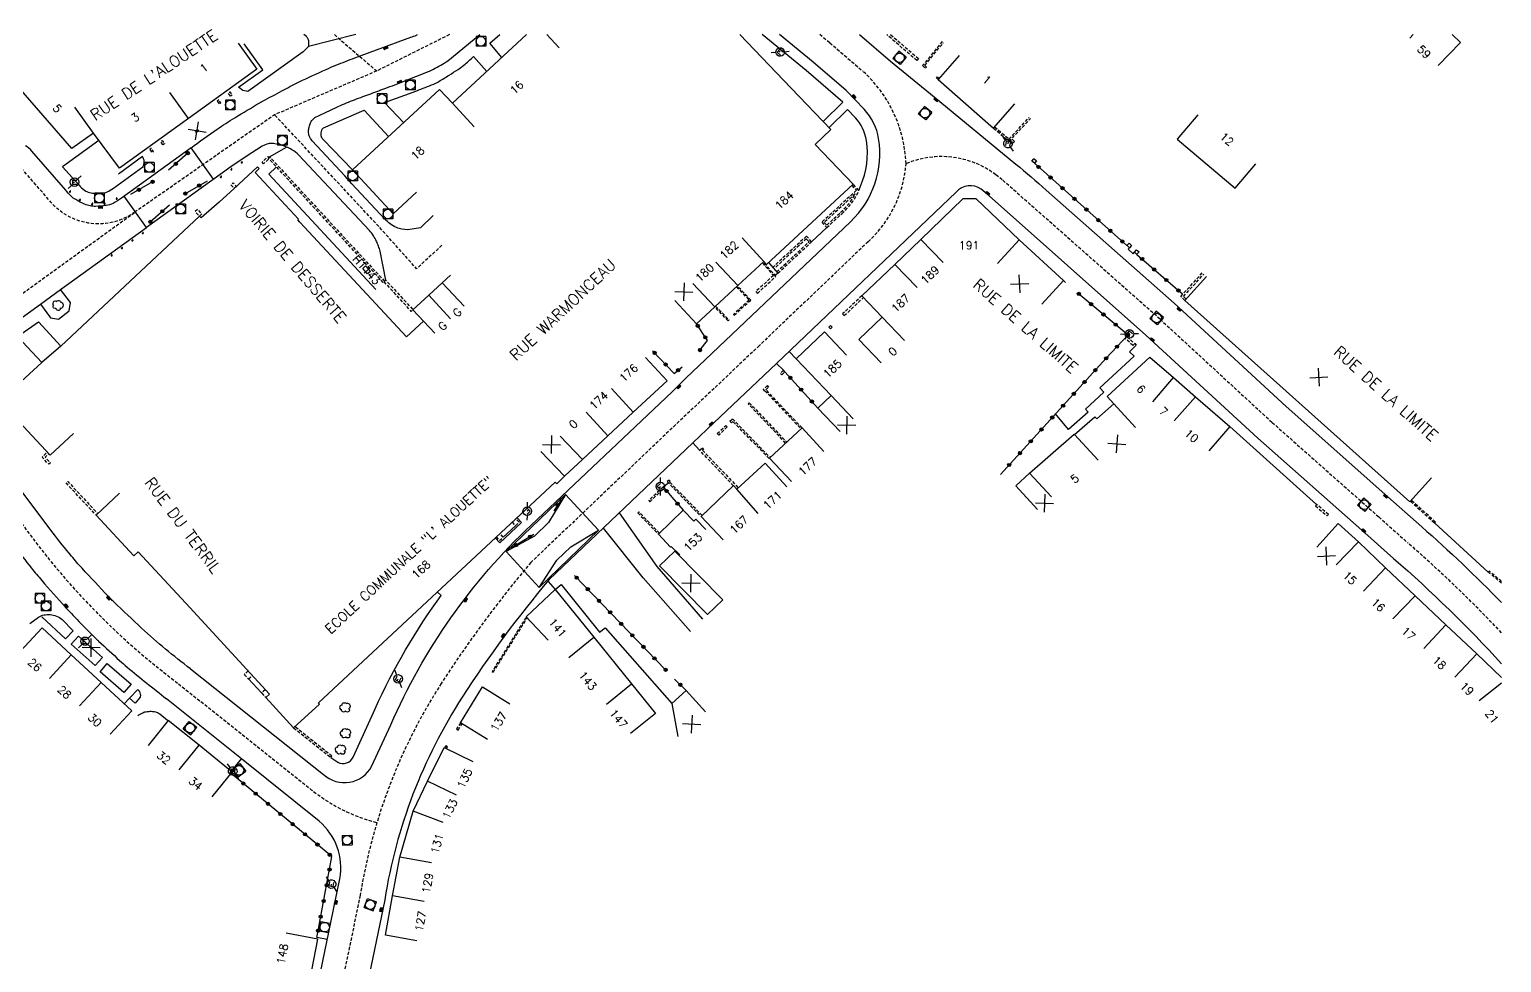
# Model space of a CAD drawing. Header units: millimetres. Extents: x 155999 to 157001, y 123000 to 124001.
# Drawn here: x 156770.1 to 157000, y 123855.2 to 124000.8 of the extents above; entities that cross this region are included whole.
import ezdxf
from ezdxf.enums import TextEntityAlignment as Align

# ---------------------------------------------------------------- set-up
doc = ezdxf.new("R2010")
doc.units = ezdxf.units.MM
doc.linetypes.add('DASHED', pattern=[0.75, 0.5, -0.25])
doc.layers.get('0').update_dxf_attribs({"linetype": 'CONTINUOUS'})
for name, color, linetype in [('W0001', 6, 'DASHED'), ('W0008', 7, 'CONTINUOUS'), ('W0017', 7, 'CONTINUOUS'), ('W0100', 7, 'CONTINUOUS'), ('W0112', 1, 'DASHED'), ('W0300', 7, 'CONTINUOUS'), ('W0322', 7, 'CONTINUOUS'), ('W0334', 7, 'CONTINUOUS'), ('W0400', 7, 'CONTINUOUS'), ('W0420', 7, 'CONTINUOUS'), ('W0471', 7, 'CONTINUOUS'), ('W0984', 7, 'CONTINUOUS'), ('W0989', 7, 'CONTINUOUS'), ('W0991', 7, 'CONTINUOUS'), ('W1102', 7, 'CONTINUOUS')]:
    doc.layers.add(name, color=color, linetype=linetype)
doc.styles.get("Standard").update_dxf_attribs({"font": 'romans.shx', "width": 0.85})

# ---------------------------------------------------------------- blocks, each defined once
blk = doc.blocks.new('t991o')
at = {"color": 0, "linetype": 'Continuous'}
for p, q in [((-1, 1), (1, -1)), ((-1, -1), (1, 1))]:
    blk.add_line(p, q, dxfattribs=at)
blk = doc.blocks.new('T420')
for p, q in [((0.75, 0.75), (-0.75, 0.75)), ((-0.75, 0.75), (-0.75, -0.75)), ((0.75, 0.75), (0.75, -0.75)), ((0.75, -0.75), (-0.75, -0.75))]:
    blk.add_line(p, q)
blk.add_ellipse((0, 0), major_axis=(-0.53, 0.53), ratio=1, start_param=3.926991, end_param=10.210176)
blk = doc.blocks.new('T400')
for p, q in [((-0.15, 0.3), (0.15, 0.3)), ((-0.15, -0.25), (-0.15, 0.3)), ((-0.15, 0.15), (0.15, 0.15)), ((-0.15, 0), (0.15, 0)), ((0.15, 0.3), (0.15, -0.25)), ((-0.15, -0.15), (0.15, -0.15)), ((-0.15, -0.25), (-0.15, -0.3)), ((-0.15, -0.3), (0.15, -0.3)), ((0.15, -0.3), (0.15, -0.25))]:
    blk.add_line(p, q)
blk = doc.blocks.new('T471')
for p, q in [((-0.333334, 0.333334), (-0.333334, -0.333334)), ((-0.333334, 0.333334), (0.333334, 0.333334)), ((-0.333334, 0), (0, 0)), ((0.500001, 0.500001), (1.000002, 1.000002)), ((-0.500001, -0.500001), (-1.000002, -1.000002)), ((-0.333334, -0.333334), (0.333334, -0.333334))]:
    blk.add_line(p, q)
blk.add_ellipse((0, 0), major_axis=(0.471405, 0.471405), ratio=1, start_param=5.4977871438, end_param=11.780972451)
blk = doc.blocks.new('T300')
for p, q in [((-0.8, 0.51), (-0.86, 0.34)), ((-0.86, 0.34), (-0.86, 0.17)), ((-0.86, 0.17), (-0.74, 0.06)), ((-0.69, 0.63), (-0.8, 0.51)), ((-0.8, -0.06), (-0.74, 0.06)), ((-0.74, 0.06), (-0.69, 0.11)), ((-0.57, 0.69), (-0.69, 0.63)), ((-0.46, 0.69), (-0.57, 0.69)), ((-0.29, 0.63), (-0.46, 0.69)), ((-0.29, 0.63), (-0.17, 0.74)), ((-0.23, 0.57), (-0.29, 0.63)), ((-0.17, 0.74), (-0.06, 0.8)), ((-0.06, 0.8), (0.06, 0.8)), ((0.06, 0.8), (0.23, 0.74)), ((0.23, 0.74), (0.34, 0.63)), ((0.34, 0.63), (0.4, 0.51)), ((0.46, 0.46), (0.34, 0.46)), ((0.4, 0.51), (0.4, 0.46)), ((0.57, 0.4), (0.46, 0.46)), ((0.57, 0.4), (0.69, 0.29)), ((0.69, 0.29), (0.74, 0.17)), ((0.74, 0.06), (0.69, -0.17)), ((0.74, 0.17), (0.74, 0.06)), ((-0.8, -0.17), (-0.8, -0.06)), ((-0.8, -0.23), (-0.8, -0.17)), ((-0.74, -0.34), (-0.8, -0.23)), ((-0.69, -0.4), (-0.74, -0.34)), ((-0.51, -0.46), (-0.69, -0.4)), ((-0.4, -0.46), (-0.51, -0.46)), ((-0.4, -0.46), (-0.34, -0.46)), ((-0.34, -0.46), (-0.34, -0.4)), ((-0.34, -0.51), (-0.34, -0.46)), ((-0.29, -0.63), (-0.34, -0.51)), ((-0.17, -0.74), (-0.29, -0.63)), ((-0.06, -0.8), (-0.17, -0.74)), ((0.06, -0.8), (-0.06, -0.8)), ((0.17, -0.74), (0.06, -0.8)), ((0.23, -0.69), (0.17, -0.74)), ((0.29, -0.46), (0.23, -0.46)), ((0.29, -0.63), (0.23, -0.69)), ((0.46, -0.4), (0.29, -0.46)), ((0.34, -0.51), (0.29, -0.63)), ((0.34, -0.51), (0.34, -0.46)), ((0.57, -0.34), (0.46, -0.4)), ((0.63, -0.29), (0.57, -0.34)), ((0.69, -0.17), (0.63, -0.29))]:
    blk.add_line(p, q)
blk = doc.blocks.new('t322o')
at = {"color": 0, "linetype": 'Continuous'}
for radius in [0.25, 0.15]:
    blk.add_circle((0, 0), radius, dxfattribs=at)

msp = doc.modelspace()

# ---------------------------------------------------------------- linework, layer by layer
at = {"layer": 'W0001', "flags": 128}
for points in [[(156711.82, 124000, -0.001212), (156712.23, 123999.46), (156734.75, 123969.36), (156751.66, 123946.58), (156770.71, 123921.23, 0.0711), (156793.36, 123898.68)], [(156751.42, 123946.9), (156786.61, 123972.32, -0.388264), (156773.42, 123973.86), (156768.27, 123979.81, 0.260388), (156766.25, 123979.83), (156738.25, 123964.64)], [(156793.36, 123898.68), (156814.11, 123882.13, 0.10639), (156824.35, 123876.99)]]:
    msp.add_lwpolyline(points, format="xyb", dxfattribs=at)
for points in [[(156817.71, 124000), (156824.32, 123994.32)], [(156835.68, 124000), (156835.68, 124000), (156824.32, 123994.32)], [(156895.07, 123998.73), (156893.52, 124000)], [(156824.32, 123994.32), (156808.37, 123987.48), (156786.61, 123972.32)], [(156834.5, 123967.11), (156830.56, 123963.45), (156824.4, 123970.32), (156808.37, 123987.48)]]:
    msp.add_lwpolyline(points, dxfattribs=at)
at = {"layer": 'W0001'}
for points in [[(156895.07, 123998.73), (156900.24, 123994.31, -0.20182), (156906.99, 123979.84, -0.191494), (156901.06, 123967.67), (156884.09, 123951.47), (156874.31, 123942.21), (156871, 123939.09), (156848.41, 123917.61, 0.032342), (156834.41, 123898.71, 0.103722), (156821.74, 123865.66), (156812.89, 123822.98), (156808.26, 123800.88), (156807.68, 123798.06, 0.077133), (156806.86, 123791.43), (156807.65, 123775.66), (156809.35, 123746.22), (156810.42, 123726.96), (156810.55, 123725.09), (156812.71, 123702.53), (156815.74, 123671.52, 0.015748), (156818.01, 123654.67)], [(156946.66, 123955.58), (156922.01, 123977.34), (156921.03, 123978.12, 0.268274), (156906.99, 123979.84, 0.268274)], [(156946.66, 123955.58), (156964.16, 123939.47), (156980.82, 123924.71), (156985.32, 123920.7, -0.023696), (157000, 123906.63, -0.018225)]]:
    msp.add_lwpolyline(points, format="xyb", dxfattribs=at)
at = {"layer": 'W0008', "flags": 128}
for points in [[(156795.3, 123982.29, -0.009883), (156799.38, 123985.22, -0.014974), (156802.16, 123987.02, -0.000478), (156806.05, 123989.37, -0.014131), (156806.18, 123989.44, -0.000109), (156806.33, 123989.52, 0.000095), (156806.51, 123989.61, 0.001723), (156809.53, 123991.22, -0.002096), (156812.02, 123992.54, -0.013193), (156812.22, 123992.64, -0.000655), (156816.41, 123994.56, -0.011526), (156817.96, 123995.23, -0.006118), (156820.93, 123996.38), (156829.65, 123999.58, 0.028449), (156830.52, 123999.92, 0.005776), (156830.69, 124000)], [(156813.66, 123998.13, 0.052528), (156813.73, 123998.46, 0.052528), (156813.74, 123998.8, 0.078221), (156813.62, 123999.29, 0.078221), (156813.35, 123999.72), (156812.94, 124000)], [(156833.14, 123971.75), (156831.14, 123969.86), (156829.18, 123969.5), (156828.27, 123969.61, -0.047627), (156828.27, 123969.61, -0.047627), (156827.39, 123969.89, -0.057863), (156826.42, 123970.45, -0.057863), (156825.61, 123971.21), (156820.45, 123976.71), (156819.32, 123977.95), (156814.25, 123983.41, -0.081688), (156813.8, 123984.18, -0.101524), (156813.67, 123984.89, -0.051525), (156813.76, 123985.57, -0.048687), (156814, 123986.25, -0.110291), (156814.48, 123986.89, -0.088956), (156815.34, 123987.38), (156818.08, 123988.69, -0.004233), (156820.54, 123989.71, -0.008283), (156821.82, 123990.2, -0.000543), (156824.33, 123991.12, 0.00106), (156825.61, 123991.59, 0.004849), (156827.17, 123992.18, 0.001446), (156832.39, 123994.23, 0.031144), (156833.18, 123994.6, 0.010512), (156835.43, 123995.9), (156840.41, 124000)], [(156825.76, 123961.65), (156824.85, 123966.2, 0.024302), (156824.61, 123966.97, 0.024302), (156824.29, 123967.71, 0.03081), (156823.8, 123968.61, 0.03081), (156823.19, 123969.44), (156812.13, 123981.22, 0.041088), (156811.09, 123982.02, 0.056078), (156810.23, 123982.45, 0.027402), (156808.89, 123982.86, 0.040691), (156807.96, 123983.01, 0.08394), (156807.38, 123982.95, 0.049467), (156806.45, 123982.61), (156803.91, 123980.96), (156801.56, 123979.37), (156788.36, 123969.89), (156784.87, 123974.76)], [(156798.84, 123977.42), (156795.34, 123982.3), (156784.48, 123974.49, -0.055391), (156783.14, 123973.65, -0.077002), (156782.06, 123973.32, -0.029279), (156780.41, 123973.18, -0.058479), (156779.58, 123973.26, -0.050014), (156778.71, 123973.53, -0.029121), (156777.31, 123974.24, -0.061154), (156776.6, 123974.77, -0.042069), (156775.75, 123975.74), (156770.48, 123981.83, 0.062542), (156769.48, 123982.65, 0.084012)], [(156795.24, 123901.02, -0.029046), (156787.6, 123907.35, -0.00079), (156783.27, 123911.45, -0.006962), (156782.79, 123911.92, -0.007949), (156782.38, 123912.34, -0.000783), (156778.3, 123916.71, -0.014197), (156776.65, 123918.6, -0.007776), (156773.78, 123922.17), (156759.26, 123941.42, -0.043432), (156758.59, 123942.78, -0.061859), (156758.33, 123943.81, -0.033502), (156758.2, 123946, -0.082932), (156758.36, 123946.88, -0.036185), (156758.62, 123947.49, -0.022007), (156759.17, 123948.43, -0.051502), (156759.67, 123949.05, -0.037907), (156760.48, 123949.75), (156771.79, 123957.93), (156774.96, 123960.23), (156788.36, 123969.89)], [(156767.63, 123920.29, 0.006897), (156770.39, 123916.73, 0.012366), (156772, 123914.81, 0.00054), (156775.71, 123910.61, 0.006056), (156776.05, 123910.24, 0.006476), (156778.42, 123907.75, 0.007538), (156780.52, 123905.67, 0.005656), (156780.89, 123905.33, 0.000641), (156784.17, 123902.31, 0.011468), (156785.36, 123901.27, 0.008645), (156791.49, 123896.34)]]:
    msp.add_lwpolyline(points, format="xyb", dxfattribs=at)
for points in [[(156892.48, 123995.68), (156887.23, 124000)], [(156807.6, 123980.93), (156810.23, 123982.45)], [(156772, 123948.83), (156768.21, 123952.88), (156771.49, 123955.19), (156775.01, 123951.35)]]:
    msp.add_lwpolyline(points, dxfattribs=at)
at = {"layer": 'W0008'}
for points in [[(156899.74, 124000), (156904.59, 123995.87), (156911.37, 123990.28), (156924.14, 123979.79, -0.011624), (156928.88, 123975.73), (156948.87, 123958.07)], [(156795.24, 123901.02), (156816.03, 123884.52, 0.491712), (156823.53, 123885.76), (156826.51, 123892.27, -0.100253), (156848.43, 123923.43), (156870.47, 123944.23), (156872.6, 123946.39), (156898.31, 123970.79, 0.249938), (156902.71, 123983.77, 0.146352), (156900.47, 123988.35), (156897.63, 123991.25), (156892.48, 123995.68)], [(156944.44, 123953.09), (156919.95, 123974.83), (156918.74, 123975.86, 0.383908), (156914.8, 123975.41), (156886.78, 123948.64), (156876.98, 123939.38), (156873.69, 123936.26), (156851.25, 123914.93, 0.032047), (156837.69, 123896.6, 0.103987), (156825.57, 123864.96), (156816.71, 123822.19), (156812.08, 123800.09), (156811.47, 123797.12, 0.078402), (156810.75, 123791.59), (156811.53, 123777.88), (156812.42, 123762.58), (156812.61, 123759.8, 0.35106), (156814.51, 123758.02, 0.04083), (156817.05, 123757.91), (156850.35, 123759.68), (156860.57, 123760.23)], [(156948.87, 123958.07), (156966.38, 123941.95), (156982.25, 123927.85), (156987.53, 123923.16, -0.019648), (157000, 123911.33, -0.012652)], [(156944.44, 123953.09), (156961.95, 123937.02), (156978.63, 123922.24), (156983.14, 123918.23, -0.027867), (157000, 123901.79, -0.018334)], [(156747.41, 123796.24), (156756.39, 123786.3), (156768.98, 123773.28, 0.122135), (156774.11, 123770.23, 0.192658), (156777.96, 123771.26), (156793.01, 123784.58), (156793.68, 123785.31), (156802.27, 123795.25, 0.113173), (156803.42, 123797.54), (156805.12, 123804.88), (156808.32, 123819.02), (156809.12, 123822.57), (156818.55, 123868.24, 0.269201), (156815.33, 123877.21), (156803.22, 123886.93), (156791.49, 123896.34)]]:
    msp.add_lwpolyline(points, format="xyb", dxfattribs=at)
for points in [[(156875.26, 123908.74), (156868.11, 123916.97), (156862.23, 123925.37)], [(156873.35, 123906.85), (156865.95, 123915.18), (156859.72, 123922.98)]]:
    msp.add_lwpolyline(points, dxfattribs=at)
at = {"layer": 'W0017', "flags": 128}
for points in [[(156821.05, 124000), (156813.66, 123998.13), (156812.86, 123997.33), (156804.21, 123991.14), (156803.43, 123991.26), (156802.73, 123991.78), (156806.52, 123994.49), (156803.61, 123998.56)], [(156843.84, 123996.41), (156841.97, 123998.68), (156843.56, 124000)], [(156815.99, 123985.45), (156822.35, 123988.22), (156826.18, 123984.1)], [(156820.53, 123978.89), (156815.97, 123983.63)], [(156808.61, 123979.33), (156807.47, 123978.23), (156824.17, 123960.2)], [(156771.79, 123957.93), (156773.38, 123955.77), (156774.62, 123955.6), (156776.31, 123956.88), (156776.49, 123958.18), (156774.96, 123960.23)]]:
    msp.add_lwpolyline(points, dxfattribs=at)
for points in [[(156828.52, 123986.26), (156825.56, 123989.4), (156830.57, 123991.24, 0.011734), (156833.22, 123992.28, 0.036153), (156834.05, 123992.7, 0.004469), (156835.64, 123993.68, 0.005105), (156837.02, 123994.56, 0.028312), (156837.92, 123995.23, 0.015777), (156839.43, 123996.57), (156841.5, 123994.24)], [(156815.99, 123985.45, 0.092444), (156815.71, 123985.08, 0.092444), (156815.59, 123984.65, 0.113857), (156815.66, 123984.09, 0.113857), (156815.97, 123983.63)], [(156780.94, 123983.47), (156775.27, 123979.36), (156777.83, 123976.5, 0.069424), (156778.69, 123975.7, 0.094023), (156779.48, 123975.35, 0.039705), (156780.39, 123975.21, 0.038163), (156781.34, 123975.22, 0.083144), (156782.2, 123975.44, 0.063304), (156783.2, 123976.03), (156787.78, 123979.36, 0.085308), (156787.97, 123979.78, 0.085308), (156788.01, 123980.23, 0.073307), (156787.92, 123980.61, 0.073307), (156787.73, 123980.95), (156784, 123978.24)], [(156770.16, 123908.06), (156771.5, 123909.09, -0.071709), (156772.37, 123909.41, -0.071709), (156773.3, 123909.47, -0.079824), (156774.31, 123909.23, -0.079824), (156775.2, 123908.69), (156776.91, 123906.92), (156775.72, 123905.7), (156772, 123909.14)], [(156785.74, 123896.44), (156786.99, 123897.79, -0.086565), (156787.26, 123897.46, -0.086565), (156787.39, 123897.05, -0.04983), (156787.41, 123896.81, -0.04983), (156787.37, 123896.57), (156786.62, 123895.63), (156785.74, 123896.44), (156784.9, 123895.54)], [(156787.01, 123893.65, -0.064645), (156787.79, 123894.15, -0.086159), (156788.46, 123894.33, -0.022331), (156789.1, 123894.37, -0.031267), (156789.56, 123894.34, -0.068568), (156789.95, 123894.23, -0.047517), (156790.47, 123893.96), (156791.64, 123893.01)]]:
    msp.add_lwpolyline(points, format="xyb", dxfattribs=at)
for points in [[(156781.48, 123902.75), (156780.35, 123901.5), (156776.6, 123904.87), (156777.73, 123906.12)], [(156784.82, 123897.3), (156781.11, 123900.53), (156782.24, 123901.84), (156785.96, 123898.61)]]:
    msp.add_lwpolyline(points, close=True, dxfattribs=at)
at = {"layer": 'W0100', "flags": 128}
for points in [[(156830.55, 123975.42), (156826.88, 123972.02), (156820.53, 123978.89), (156834.15, 123991.45), (156836.15, 123989.29), (156847.72, 124000)], [(156802.66, 123998.66), (156805.58, 123994.6), (156794.91, 123986.91), (156784.14, 123979.14)], [(156784.13, 123979.13), (156780.1, 123984.62), (156776.72, 123982.21), (156768.43, 123991.74), (156757.3, 123985.69), (156742.49, 123977.66), (156740.1, 123982.06)], [(156831.61, 123955.29), (156828.96, 123952.84), (156824.87, 123957.23), (156812.3, 123970.73), (156811.99, 123971.07), (156812.12, 123971.19), (156805.33, 123978.47), (156805.98, 123979.08), (156805.71, 123979.38), (156802.07, 123975.97), (156799.7, 123973.86), (156796.91, 123971.38), (156796.66, 123971.67), (156775.01, 123951.35), (156772, 123948.83), (156765.47, 123942.81), (156769.8, 123938.17), (156773.31, 123934.35), (156776.99, 123937.74)], [(156833.38, 123953.37), (156829.99, 123957.04), (156832.44, 123959.31), (156834.56, 123961.27), (156835.85, 123962.47)], [(156784.15, 123928.4), (156780.49, 123924.99), (156786.41, 123918.63), (156787.09, 123919.26), (156795.16, 123910.58)], [(156768.66, 123903.71), (156772.05, 123907.39), (156776.61, 123903.18), (156781.3, 123898.87), (156786.08, 123894.45), (156782.68, 123890.78)]]:
    msp.add_lwpolyline(points, dxfattribs=at)
at = {"layer": 'W0100'}
for points in [[(156889.06, 123991.66), (156881.04, 124000)], [(156985.68, 123999.45), (156986.21, 124000)], [(156992.31, 124000), (156993.58, 123998.77), (156990.11, 123995.17)], [(156915.31, 123996.73), (156912.02, 123992.97), (156920.67, 123985.41), (156923.96, 123989.17)], [(156870.87, 123958.52), (156874.27, 123954.85), (156877.13, 123957.51), (156880.7, 123960.82), (156884.79, 123964.57), (156885.19, 123964.14), (156898.71, 123976.66), (156892.78, 123982.87), (156895.23, 123985.21), (156889.06, 123991.66)], [(156952.55, 123987.5), (156949.33, 123983.68), (156958.4, 123976.03), (156961.62, 123979.85)], [(156928.19, 123957.92), (156931.57, 123961.6), (156924.68, 123967.94), (156917.95, 123974.34), (156915.88, 123974.34), (156909.3, 123968.04), (156905.26, 123964.14), (156900.1, 123959.23), (156903.29, 123955.89), (156899.63, 123952.41), (156903.09, 123948.79)], [(156953.9, 123962.23), (156950.56, 123958.5), (156985.7, 123927.06), (156989.04, 123930.79)], [(156896.69, 123938.07), (156893.24, 123941.69), (156895.3, 123943.66), (156889.85, 123949.38), (156894.25, 123953.58), (156897.7, 123949.96)], [(156795.16, 123910.58), (156807.59, 123897.04), (156807, 123896.51), (156811.35, 123891.77), (156815.41, 123895.49), (156815.21, 123895.71), (156852.18, 123930.16), (156852.43, 123929.89), (156853.67, 123931.08), (156856.44, 123933.7), (156860.41, 123937.37), (156864.39, 123941.08), (156869.68, 123945.93), (156866.3, 123949.62)], [(156927.55, 123925.88), (156924.16, 123929.55), (156926.3, 123931.53), (156933.24, 123937.64), (156933.32, 123937.56), (156936.5, 123940.35), (156936.79, 123940.02), (156939.44, 123942.35), (156938.41, 123943.52), (156945.08, 123949.63), (156948.79, 123946.46), (156952.19, 123943.44), (156957.56, 123938.82), (156954.3, 123935.03)], [(156889.08, 123930.24), (156885.68, 123933.9), (156890.75, 123938.62), (156894.16, 123934.95)], [(156878.45, 123921.15), (156874.99, 123924.77), (156880.06, 123929.61), (156880.59, 123929.02), (156884.98, 123933.09), (156888.38, 123929.43)], [(156871.67, 123918.77), (156870.32, 123920.1), (156870.23, 123920), (156868.32, 123922), (156872.19, 123925.78), (156873.87, 123924.06), (156874.18, 123924.36), (156875.75, 123922.75)], [(157000, 123899.64), (156996.14, 123903.32), (156991.28, 123907.85), (156986.49, 123912.42), (156981.87, 123916.76), (156977.64, 123920.83), (156974.5, 123923.69), (156971.14, 123919.99)], [(156851.11, 123905.49), (156847.69, 123909.13), (156852.2, 123913.37), (156858.22, 123905.92), (156864.11, 123898.64), (156867.84, 123894.05), (156863.95, 123890.9)], [(156841.65, 123889.95), (156837.39, 123892.57), (156840.86, 123898.18), (156845.11, 123895.55)], [(156875.65, 123894.28), (156872.67, 123897.62), (156870.41, 123895.6), (156871.36, 123890.46)], [(156798.61, 123881.01), (156801.77, 123884.89), (156796.61, 123889.1), (156791.75, 123892.96), (156788.64, 123889.04)], [(156830.58, 123858.52), (156825.67, 123859.43), (156826.81, 123865.59), (156827.91, 123871.6), (156830.04, 123878.8), (156832.28, 123883.46), (156834.85, 123888.72), (156839.34, 123886.52)], [(156806.14, 123837.89), (156811.06, 123837.01), (156812.11, 123842.84), (156813, 123847.51), (156813.89, 123852.35), (156815.11, 123858.8), (156810.2, 123859.73)]]:
    msp.add_lwpolyline(points, dxfattribs=at)
at = {"layer": 'W0100', "flags": 128}
for points in [[(156796.51, 123984.99), (156796.17, 123984.74), (156796.02, 123984.95), (156796.37, 123985.19)], [(156822.14, 123963.51), (156822.58, 123963.9), (156823.35, 123963.03), (156822.9, 123962.64)], [(156779.96, 123904.2), (156779.83, 123904.08), (156779.52, 123904.39), (156779.64, 123904.52)]]:
    msp.add_lwpolyline(points, close=True, dxfattribs=at)
at = {"layer": 'W0100'}
msp.add_lwpolyline([(156878.39, 123911.76), (156876, 123909.47), (156868.51, 123917.08), (156870.89, 123919.37)], close=True, dxfattribs=at)
at = {"layer": 'W0112'}
for points in [[(156904.58, 124000), (156908.95, 123996.26), (156908.69, 123995.95), (156903.97, 124000)], [(156912.66, 123998.92), (156909.57, 123995.17), (156910.05, 123994.74), (156910.21, 123994.92), (156909.91, 123995.19), (156912.85, 123998.76)], [(156912.02, 123992.97), (156911.76, 123993.21), (156911.92, 123993.39), (156912.19, 123993.16)], [(156920.67, 123985.41), (156923.09, 123983.33), (156926.41, 123986.89)], [(156920.83, 123985.6), (156923.07, 123983.68), (156926.22, 123987.06)], [(156923.13, 123983.37), (156923.59, 123982.97), (156923.93, 123983.34), (156923.48, 123983.75)], [(156886.97, 123962.76), (156892.25, 123967.65), (156891.44, 123968.53), (156886.17, 123963.66)], [(156886.78, 123962.96), (156891.85, 123967.66), (156891.43, 123968.13), (156886.36, 123963.45)], [(156884.55, 123964.35), (156886.29, 123962.42), (156883.52, 123959.88), (156883.77, 123959.61), (156886.68, 123962.27), (156884.69, 123964.48)], [(156950.56, 123958.5), (156949.89, 123959.12), (156953.26, 123962.79)], [(156950.76, 123958.72), (156950.32, 123959.14), (156953.48, 123962.59)], [(156880.5, 123960.64), (156882.47, 123958.57), (156880.03, 123956.32), (156880.16, 123956.18), (156882.74, 123958.56), (156880.64, 123960.76)], [(156931.57, 123961.6), (156931.91, 123961.29)], [(156877.26, 123957.63), (156879.36, 123955.44), (156879.22, 123955.31), (156877.12, 123957.5)], [(156900.1, 123959.23), (156897.09, 123956.4), (156897.34, 123956.13), (156900.35, 123958.97)], [(156890.75, 123938.62), (156885.11, 123944.56), (156885.57, 123944.98), (156885.35, 123945.22), (156884.66, 123944.58), (156884.88, 123944.34), (156884.94, 123944.4), (156890.59, 123938.46)], [(156888.19, 123936.24), (156882.33, 123942.38), (156882.49, 123942.54), (156888.36, 123936.39)], [(156885.68, 123933.9), (156885.61, 123933.83), (156879.94, 123939.62), (156879.73, 123939.41), (156879.49, 123939.64), (156879.88, 123940.02), (156885.77, 123933.99)], [(156880.02, 123929.58), (156874.76, 123935.13), (156875.15, 123935.49), (156875.37, 123935.25), (156875.23, 123935.12), (156880.81, 123929.23)], [(156875.16, 123924.93), (156870.02, 123930.2), (156870.13, 123930.29), (156869.98, 123930.47), (156869.69, 123930.22), (156874.99, 123924.77)], [(156868.49, 123922.17), (156865.27, 123925.51), (156865.1, 123925.34), (156868.32, 123922)], [(156985.78, 123927.15), (156989.56, 123923.76), (156989.69, 123923.91), (156985.91, 123927.3)], [(156845.46, 123923.9), (156845.98, 123923.33), (156846.56, 123923.88), (156846.04, 123924.44)], [(156842.97, 123921.58), (156843.49, 123921.03), (156844.08, 123921.56), (156843.55, 123922.12)], [(156847.64, 123909.02), (156842.35, 123900.58), (156842.52, 123900.47), (156847.8, 123908.91)], [(156804.25, 123900.68), (156803.64, 123900.11), (156804.29, 123899.43), (156804.89, 123899.98)], [(156806.93, 123897.76), (156806.34, 123897.23), (156807, 123896.51)], [(156811.35, 123891.77), (156817.15, 123887.17), (156817.32, 123887.39), (156811.56, 123891.96)], [(156837.39, 123892.57), (156836.79, 123891.61), (156837.04, 123891.45), (156837.65, 123892.42)], [(156835.2, 123888.54), (156835.39, 123888.83), (156835.14, 123888.99), (156834.93, 123888.68)]]:
    msp.add_lwpolyline(points, dxfattribs=at)
at = {"layer": 'W0112', "flags": 128}
for points in [[(156799.41, 123989.62), (156799.75, 123989.15), (156800, 123989.33), (156799.66, 123989.81)], [(156801.48, 123990.39), (156801.14, 123990.88), (156801.38, 123991.05), (156801.73, 123990.56)], [(156790.94, 123982.78), (156790.59, 123983.28), (156790.83, 123983.46), (156791.19, 123982.96)], [(156788.88, 123982.07), (156789.23, 123981.56), (156789.47, 123981.73), (156789.12, 123982.23)], [(156806.65, 123979.83), (156806.41, 123980.09), (156807.35, 123980.97), (156807.6, 123980.7)], [(156807.39, 123980.74), (156807.6, 123980.93), (156825.54, 123961.5), (156825.34, 123961.31)], [(156802.43, 123976.28), (156802.07, 123975.97), (156801.55, 123976.57), (156801.92, 123976.88)], [(156796.66, 123971.67), (156797.03, 123972.02), (156796.35, 123972.73), (156795.98, 123972.38)], [(156825.5, 123961.41), (156825.76, 123961.65), (156829.99, 123957.04), (156829.72, 123956.8)], [(156773.35, 123933.17), (156773.09, 123932.93), (156772.07, 123934.04), (156772.87, 123934.83), (156773.12, 123934.58), (156772.56, 123934.03)], [(156780.75, 123925.23), (156780.49, 123924.99), (156775.81, 123930.01), (156776.07, 123930.26)]]:
    msp.add_lwpolyline(points, close=True, dxfattribs=at)
at = {"layer": 'W0112'}
for points in [[(156926.64, 123980.25), (156926.97, 123980.64), (156927.36, 123980.31), (156927.03, 123979.92)], [(156941.5, 123967.07), (156941.85, 123967.44), (156942.22, 123967.1), (156941.88, 123966.72)], [(156942.67, 123966.03), (156943.01, 123966.41), (156943.38, 123966.07), (156943.04, 123965.7)], [(156895.18, 123954.09), (156894.93, 123954.35), (156895.2, 123954.59), (156895.44, 123954.33)], [(156941.5, 123952.85), (156942.7, 123951.76), (156942.43, 123951.46), (156941.24, 123952.55)], [(156887.37, 123947.12), (156887.62, 123946.89), (156888.07, 123947.38), (156887.83, 123947.61)], [(156877.5, 123937.72), (156878.85, 123939), (156879.07, 123938.76), (156877.73, 123937.48)], [(156866.82, 123927.26), (156866.98, 123927.09), (156869.21, 123929.2), (156869.05, 123929.37)], [(156970.92, 123926.43), (156972.77, 123924.86), (156972.97, 123925.09), (156971.11, 123926.66)]]:
    msp.add_lwpolyline(points, close=True, dxfattribs=at)
at = {"layer": 'W0112', "flags": 128}
for points in [[(156801.53, 123979.01, 1.023033), (156801.72, 123978.97, 0.977486)], [(156803.15, 123980.09, 1.023033), (156803.34, 123980.05, 0.977486)], [(156799.89, 123977.83, 1.023033), (156800.09, 123977.79, 0.977486)], [(156776.32, 123975.54, 1.023033), (156776.52, 123975.5, 0.977486)], [(156777.85, 123974.25, 1.023033), (156778.05, 123974.2, 0.977486)], [(156779.77, 123973.6, 1.023033), (156779.97, 123973.56, 0.977486)], [(156781.72, 123973.64, 1.023033), (156781.91, 123973.6, 0.977486)], [(156783.62, 123974.43, 1.023033), (156783.81, 123974.38, 0.977486)], [(156787.69, 123969.06, 1.023033), (156787.88, 123969.01, 0.977486)], [(156784.43, 123966.72, 1.023033), (156784.63, 123966.67, 0.977486)], [(156786.08, 123967.91, 1.023033), (156786.27, 123967.86, 0.977486)], [(156782.83, 123965.58, 1.023033), (156783.02, 123965.53, 0.977486)]]:
    msp.add_lwpolyline(points, format="xyb", close=True, dxfattribs=at)
at = {"layer": 'W0112'}
for points in [[(156898.51, 123976.47), (156899.24, 123975.7), (156893.83, 123970.7), (156894.62, 123969.87), (156896.94, 123972.04, 0.114227), (156899.63, 123975.69), (156898.71, 123976.66)], [(156896.76, 123972.25, 0.095796), (156899.07, 123975.16), (156894.23, 123970.69), (156894.63, 123970.26), (156896.75, 123972.24)], [(157000, 123914.63, 0.005775), (156998.04, 123916.27), (156997.91, 123916.11, -0.006164), (157000, 123914.36)]]:
    msp.add_lwpolyline(points, format="xyb", dxfattribs=at)
at = {"layer": 'W0322', "flags": 128}
for points in [[(156794.81, 123981.5), (156791.83, 123978.82)], [(156789.33, 123977.03), (156785.88, 123975.02)], [(156794.44, 123975.19), (156797.9, 123977.2)], [(156788.96, 123970.77), (156791.98, 123973.41)], [(156921.74, 123931.32), (156938.24, 123949.47)]]:
    msp.add_lwpolyline(points, dxfattribs=at)
at = {"layer": 'W0322'}
for points in [[(156927.03, 123979.92), (156941.5, 123967.07)], [(156943.04, 123965.7), (156950.15, 123959.52)], [(156933.85, 123959.64), (156941.66, 123953.12), (156938.24, 123949.47)], [(156874.81, 123950.75), (156875.97, 123952.24), (156874.27, 123954.85)], [(156870.77, 123947.09), (156867.42, 123950.65)], [(156870.77, 123947.09), (156872.02, 123948.14)], [(156893.24, 123941.69), (156888.06, 123947.38)], [(156869.25, 123929.14), (156869.93, 123928.39)], [(156870.43, 123927.78), (156872.19, 123925.78)], [(156853.18, 123927.45), (156851.98, 123925.66)], [(156848.87, 123921.97), (156845.32, 123919.85)], [(156869.45, 123900.84), (156855.19, 123915.59)], [(156872.67, 123897.62), (156870.83, 123899.41)], [(156815.11, 123859.85), (156817.34, 123871.69), (156801.59, 123884.67)]]:
    msp.add_lwpolyline(points, dxfattribs=at)
at = {"layer": 'W0334'}
for points in [[(156891.38, 123994.39), (156884.54, 124000)], [(156894.03, 123986.46), (156897.1, 123989.45), (156891.38, 123994.39)], [(156892.25, 123967.65), (156894.62, 123969.87)], [(156941.88, 123966.72), (156941.7, 123966.51), (156942.46, 123965.79), (156942.67, 123966.03)], [(156885.49, 123964.43), (156886.97, 123962.76), (156886.56, 123962.4)], [(156942.7, 123951.76), (156942.94, 123951.53), (156941.91, 123950.5), (156942.6, 123949.81), (156937.26, 123944.84), (156937.91, 123944.19), (156935.03, 123941.52), (156935.44, 123941.06), (156932.35, 123938.35), (156930.35, 123940.78)], [(156887.83, 123947.61), (156886.78, 123948.64)], [(156889.85, 123949.38), (156888.75, 123950.52)], [(156957.56, 123938.82), (156971.11, 123926.66)], [(156874.76, 123935.13), (156873.69, 123936.26)], [(156869.05, 123929.37), (156869.85, 123930.04)], [(156849.69, 123913.71), (156858.97, 123922.65), (156853.8, 123928.21), (156844.56, 123919.29)], [(156853.8, 123928.21), (156851.17, 123923.82), (156848.98, 123921.73), (156844.56, 123919.29)], [(156869.93, 123928.39), (156870.43, 123927.78)], [(156842.82, 123921.44), (156843.55, 123920.65), (156846.96, 123923.82), (156846.22, 123924.61)], [(156844.08, 123921.56), (156845.98, 123923.33)], [(156989.56, 123923.76), (156997.91, 123916.11)], [(156849.69, 123913.71), (156852.48, 123917.98), (156854.64, 123920.06), (156858.97, 123922.65)], [(156851.08, 123914.61), (156852.2, 123913.37), (156853.11, 123914.16), (156859.13, 123906.74), (156859.99, 123907.39), (156870.41, 123895.6)], [(156804.29, 123899.43), (156806.34, 123897.23)], [(156801.63, 123885.01), (156803.22, 123886.93)], [(156816.59, 123858.76), (156814.96, 123859.06), (156815.11, 123859.85)]]:
    msp.add_lwpolyline(points, dxfattribs=at)
for points in [[(156899.63, 123975.69), (156899.87, 123976.34, 0.14299), (156900.81, 123983.46, 0.145307), (156899.08, 123987.03), (156897.83, 123988.3), (156894.97, 123985.48)], [(156817.15, 123887.17), (156818.24, 123886.41, 0.432725), (156820.63, 123887.23), (156823.55, 123893.6, -0.051179), (156833.74, 123911.54), (156834.39, 123912.46), (156833.77, 123913.01)]]:
    msp.add_lwpolyline(points, format="xyb", dxfattribs=at)
at = {"layer": 'W0334', "flags": 128}
msp.add_lwpolyline([(156844.56, 123919.29), (156849.69, 123913.71)], dxfattribs=at)
at = {"layer": 'W1102'}
for p, q in [((156852.82, 123997.91), (156850.87, 124000)), ((156794.91, 123986.91), (156791.99, 123990.97)), ((156780.1, 123984.62), (156777.18, 123988.67)), ((156839.55, 123985.62), (156836.15, 123989.29)), ((156881.42, 123968.26), (156884.79, 123964.57)), ((156912.77, 123964.44), (156909.3, 123968.04)), ((156921.29, 123964.26), (156924.68, 123967.94)), ((156877.3, 123964.49), (156880.7, 123960.82)), ((156908.71, 123960.52), (156905.26, 123964.14)), ((156837.96, 123957.6), (156834.56, 123961.27)), ((156873.72, 123961.17), (156877.13, 123957.51)), ((156835.83, 123955.64), (156832.44, 123959.31)), ((156945.54, 123942.66), (156948.79, 123946.46)), ((156860.97, 123944.74), (156864.39, 123941.08)), ((156942.83, 123938.67), (156939.44, 123942.35)), ((156948.87, 123939.7), (156952.19, 123943.44)), ((156857.02, 123941.04), (156860.41, 123937.37)), ((156853, 123937.33), (156856.44, 123933.7)), ((156937.01, 123933.55), (156933.32, 123937.56)), ((156849.97, 123934.94), (156853.67, 123931.08)), ((156929.69, 123927.85), (156926.3, 123931.53)), ((156883.88, 123925.25), (156880.59, 123929.02)), ((156974.17, 123917.23), (156977.64, 123920.83)), ((156978.44, 123913.12), (156981.87, 123916.76)), ((156983.03, 123908.81), (156986.49, 123912.42)), ((156987.87, 123904.18), (156991.28, 123907.85)), ((156854.34, 123902.78), (156858.22, 123905.92)), ((156773.22, 123899.51), (156776.61, 123903.18)), ((156992.69, 123899.7), (156996.14, 123903.32)), ((156777.91, 123895.2), (156781.3, 123898.87)), ((156860.22, 123895.5), (156864.11, 123898.64)), ((156996.5, 123896.07), (157000, 123898.8)), ((156793.45, 123885.22), (156796.61, 123889.1)), ((156836.79, 123881.29), (156832.28, 123883.46)), ((156832.86, 123870.7), (156827.91, 123871.6)), ((156831.73, 123864.68), (156826.81, 123865.59))]:
    msp.add_line(p, q, dxfattribs=at)
at = {"layer": 'W1102', "flags": 128}
for points in [[(156903.29, 123955.89), (156906.74, 123952.27)], [(156898.75, 123940.04), (156895.3, 123943.66)]]:
    msp.add_lwpolyline(points, dxfattribs=at)
at = {"layer": 'W1102'}
msp.add_lwpolyline([(156834.72, 123877), (156830.04, 123878.8)], dxfattribs=at)

# ---------------------------------------------------------------- block references
at = {"layer": 'W0300'}
msp.add_blockref('T300', (156774.61, 123957.71), dxfattribs=at)
at = {"layer": 'W0300', "rotation": 32.9116893433248}
for p in [(156819.48, 123894.97), (156819.55, 123890.92), (156818.77, 123888.39)]:
    msp.add_blockref('T300', p, dxfattribs=at)
at = {"layer": 'W0322'}
for p, rotation in [((156794.81, 123981.5), 221.9141134564655), ((156792.95, 123979.83), 221.9141134564655), ((156927.69, 123979.34), 318.3796862512), ((156787.18, 123975.77), 210.2943514297221), ((156789.33, 123977.03), 210.2943514297221), ((156796.6, 123976.44), 30.19281611425755), ((156929.56, 123977.68), 318.3796862512), ((156931.43, 123976.02), 318.3796862512), ((156794.44, 123975.19), 30.19281611425755), ((156933.3, 123974.36), 318.3796862512), ((156790.84, 123972.42), 41.12601067242603), ((156935.17, 123972.7), 318.3796862512), ((156937.03, 123971.04), 318.3796862512), ((156788.96, 123970.77), 41.12601067242603), ((156938.9, 123969.38), 318.3796862512), ((156940.77, 123967.71), 318.3796862512), ((156943.86, 123964.98), 319.0262219863819), ((156945.75, 123963.34), 319.0262219863819), ((156933.98, 123959.52), 140.159168728602), ((156947.64, 123961.7), 319.0262219863819), ((156949.53, 123960.06), 319.0262219863819), ((156935.9, 123957.92), 140.159168728602), ((156937.82, 123956.32), 140.159168728602), ((156874.47, 123954.54), 123.176439661392), ((156875.64, 123952.75), 123.176439661392), ((156939.74, 123954.72), 140.159168728602), ((156941.66, 123953.12), 140.159168728602), ((156941.66, 123953.12), 226.9164534606589), ((156867.73, 123950.32), 133.254897340323), ((156874.81, 123950.75), 52.1215674968221), ((156939.95, 123951.29), 226.9164534606589), ((156869.45, 123948.5), 133.254897340323), ((156938.24, 123949.47), 226.9164534606589), ((156871.4, 123947.61), 39.7983774228082), ((156888.92, 123946.43), 132.313031395136), ((156934.88, 123945.77), 47.7094799584382), ((156936.56, 123947.62), 47.7094799584382), ((156890.6, 123944.58), 132.313031395136), ((156933.2, 123943.92), 47.7094799584382), ((156892.29, 123942.73), 132.313031395136), ((156931.52, 123942.07), 47.7094799584382), ((156929.83, 123940.22), 47.7094799584382), ((156926.47, 123936.52), 47.7094799584382), ((156928.15, 123938.37), 47.7094799584382), ((156924.79, 123934.67), 47.7094799584382), ((156923.1, 123932.82), 47.7094799584382), ((156869.59, 123928.76), 312.204964023419), ((156852.58, 123926.55), 236.221418653134), ((156871.31, 123926.78), 311.2723685812659), ((156848.27, 123921.61), 210.819322294686), ((156846.13, 123920.33), 210.819322294686), ((156855.55, 123915.22), 134.019047025023), ((156857.29, 123913.42), 134.019047025023), ((156859.03, 123911.62), 134.019047025023), ((156860.77, 123909.82), 134.019047025023), ((156862.5, 123908.03), 134.019047025023), ((156864.24, 123906.23), 134.019047025023), ((156865.98, 123904.43), 134.019047025023), ((156867.71, 123902.63), 134.019047025023), ((156869.45, 123900.84), 134.019047025023), ((156871.75, 123898.51), 135.791040590552), ((156803.49, 123883.1), 140.52063595208), ((156805.42, 123881.51), 140.52063595208), ((156807.34, 123879.93), 140.52063595208), ((156809.27, 123878.34), 140.52063595208), ((156811.2, 123876.75), 140.52063595208), ((156813.13, 123875.16), 140.52063595208), ((156815.06, 123873.57), 140.52063595208), ((156816.99, 123871.98), 140.52063595208), ((156816.96, 123869.68), 79.34718939180179), ((156816.5, 123867.22), 79.34718939180179), ((156816.04, 123864.76), 79.34718939180179), ((156815.58, 123862.31), 79.34718939180179), ((156815.17, 123860.12), 79.34718939180179)]:
    msp.add_blockref('t322o', p, dxfattribs=dict(at, rotation=rotation))
at = {"layer": 'W0400'}
for p, rotation in [((156825.73, 123997.91), 290.409882836052), ((156827.92, 123992.62), 110.7949625407924), ((156898.83, 123990.3), 224.4599512366269), ((156911.68, 123989.83), 50.49091229312704), ((156919.73, 123975.22), 229.63448812991), ((156781.21, 123973.02), 93.95365892760785), ((156949.64, 123957.15), 229.194018231305), ((156945.47, 123952.37), 48.21872496012759), ((156871.49, 123945), 135.330644154229), ((156876.57, 123939.23), 133.3604649356888), ((156981.89, 123927.97), 48.38955502931296), ((156978.49, 123922.53), 48.38955502931296), ((156782.43, 123912.04), 224.950755678446), ((156838.21, 123911.75), 149.6413822371524), ((156775.8, 123910.8), 220.7117100369449), ((156844.09, 123906.16), 142.6840207269633), ((156817.95, 123864.51), 168.9401316381701), ((156825.03, 123863.38), 168.2943454376429)]:
    msp.add_blockref('T400', p, dxfattribs=dict(at, rotation=rotation))
at = {"layer": 'W0420'}
for p in [(156840.59, 123998.94), (156829.58, 123992.15), (156801.44, 123989.03), (156825.13, 123989.98), (156809.57, 123983.5), (156788.8, 123979.27), (156820.56, 123977.95), (156781, 123974.49), (156793.7, 123972.78), (156826.1, 123972.01), (156771.71, 123911.99), (156772.69, 123910.79)]:
    msp.add_blockref('T420', p, dxfattribs=at)
for p, rotation in [((156905.97, 123996.38), 319.593128063695), ((156909.96, 123987.73), 320.490912293127), ((156946.13, 123955.77), 318.533623792365), ((156978.56, 123926.61), 318.45391068657), ((156795.17, 123891.75), 141.531790157438), ((156802.81, 123885.17), 127.7625047554), ((156819.71, 123874.25), 91.6966226129037), ((156823.32, 123864.18), 159.946129294652), ((156816.19, 123860.69), 79.64218832411541)]:
    msp.add_blockref('T420', p, dxfattribs=dict(at, rotation=rotation))
at = {"layer": 'W0471'}
for p, rotation in [((156887.33, 123997.28), 319.5038143272635), ((156922.9, 123982.97), 259.5518104114903), ((156941.88, 123953.28), 318.533623792365), ((156868.62, 123929.47), 43.66554155013582), ((156847.83, 123925.61), 222.9681106404001), ((156827.68, 123899.43), 65.36582954750811), ((156801.85, 123885.04), 80.68745655577841), ((156817.26, 123867.39), 79.64218832411541)]:
    msp.add_blockref('T471', p, dxfattribs=dict(at, rotation=rotation))
for p in [(156777.14, 123976.97), (156778.77, 123905.3)]:
    msp.add_blockref('T471', p, dxfattribs=at)
at = {"layer": 'W0991', "extrusion": (0, 0, -1)}
for p, rotation in [((-156796.27, 123984.97), 54.7005290989142), ((-156779.74, 123904.3), 45.36285632379833)]:
    msp.add_blockref('t991o', p, dxfattribs=dict(at, rotation=rotation))
at = {"layer": 'W0991'}
for p, rotation in [((156924.74, 123961.09), 47.40371869206881), ((156872.3, 123959.84), 312.8734375765189), ((156971.47, 123946.51), 48.18280900611863), ((156897.72, 123939.05), 313.6188599528136), ((156851.61, 123936.01), 313.6893398444876), ((156939.92, 123936.11), 311.3610200812216), ((156928.62, 123926.86), 312.6548934870063), ((156972.66, 123918.61), 47.71621909916907), ((156873.4, 123914.38), 43.91787507165172), ((156873.51, 123892.37), 311.7502577813618)]:
    msp.add_blockref('t991o', p, dxfattribs=dict(at, rotation=rotation))

# ---------------------------------------------------------------- texts
at = {"layer": 'W0984'}
msp.add_text('ECOLE COMMUNALE "L\' ALOUETTE"', height=1.5, rotation=42.9868, dxfattribs=at).set_placement((156829.38, 123918.81), align=Align.MIDDLE)
at = {"layer": 'W0989'}
for s, rotation, p in [("RUE DE L'ALOUETTE", 33.8585, (156789.53, 123993.68)), ('VOIRIE DE DESSERTE', 310.3717, (156811.18, 123964.61)), ('RUE WARMONCEAU', 43.4034, (156853.38, 123957.05)), ('RUE DE LA LIMITE', 318.5606, (156925.66, 123954.52)), ('RUE DE LA LIMITE', 318.0763, (156981.93, 123943.99)), ('RUE DU TERRIL', 306.8085, (156794.06, 123923.42))]:
    msp.add_text(s, height=1.75, rotation=rotation, dxfattribs=at).set_placement(p, align=Align.MIDDLE)
at = {"layer": 'W0991'}
for s, rotation, p in [('59', 315.9665, (156987.9, 123997.31)), ('1', 35.8122, (156797.32, 123994.81)), ('16', 42.7969, (156846.18, 123991.76)), ('1', 318.8188, (156919.64, 123992.95)), ('5', 311.0169, (156774.44, 123988.48)), ('3', 35.8122, (156786.6, 123987.08)), ('12', 319.8505, (156957.09, 123983.68)), ('18', 42.7969, (156830.72, 123981.51)), ('184', 42.8, (156887.96, 123974.14)), ('182', 42.5068, (156879.36, 123966.38)), ('191', 0.1687, (156916.84, 123967.11)), ('H1143', 311.3277, (156822.74, 123963.27)), ('180', 42.8478, (156875.52, 123962.83)), ('189', 43.9374, (156910.74, 123962.48)), ('187', 43.6405, (156906.14, 123958.07)), ('G', 42.7041, (156836.89, 123956.62)), ('G', 42.8191, (156834.61, 123954.51)), ('0', 43.6405, (156904.91, 123950.53)), ('176', 42.5022, (156863.65, 123947.19)), ('185', 43.6189, (156895.5, 123947.86)), ('174', 43.0592, (156859, 123942.89)), ('6', 312.4736, (156943.7, 123944.67)), ('7', 318.4045, (156947.21, 123941.18)), ('0', 42.6903, (156855.02, 123939.19)), ('10', 319.2996, (156951.59, 123937.36)), ('177', 42.9021, (156891.62, 123932.6)), ('5', 37.8954, (156933.35, 123930.7)), ('171', 42.8712, (156886.13, 123927.34)), ('167', 43.7274, (156880.9, 123923.5)), ('153', 44.3058, (156873.71, 123920.76)), ('168', 42.9868, (156831.26, 123916.51)), ('15', 316.1113, (156976.31, 123915.18)), ('16', 316.7834, (156980.74, 123910.96)), ('141', 308.9598, (156852.58, 123907.41)), ('17', 316.3086, (156985.45, 123906.5)), ('26', 317.2942, (156770.94, 123901.61)), ('18', 317.0696, (156990.28, 123901.94)), ('143', 308.9598, (156857.28, 123899.14)), ('28', 317.415, (156775.57, 123897.35)), ('19', 316.3565, (156994.6, 123897.89)), ('30', 317.2161, (156780.29, 123892.99)), ('137', 58.2822, (156843.38, 123892.75)), ('147', 309.0563, (156862.09, 123893.19)), ('21', 308.4385, (156998.5, 123893.55)), ('32', 321.5318, (156791.06, 123887.12)), ('34', 320.7889, (156796.04, 123883.11)), ('135', 63.962, (156838.06, 123883.9)), ('133', 64.3006, (156835.75, 123879.14)), ('131', 73.5473, (156833.75, 123873.72)), ('129', 79.6422, (156832.26, 123867.56)), ('127', 79.4632, (156831.16, 123861.6)), ('148', 79.259, (156809.59, 123856.5))]:
    msp.add_text(s, height=1.25, rotation=rotation, dxfattribs=at).set_placement(p, align=Align.MIDDLE)

doc.saveas('drawing.dxf')
